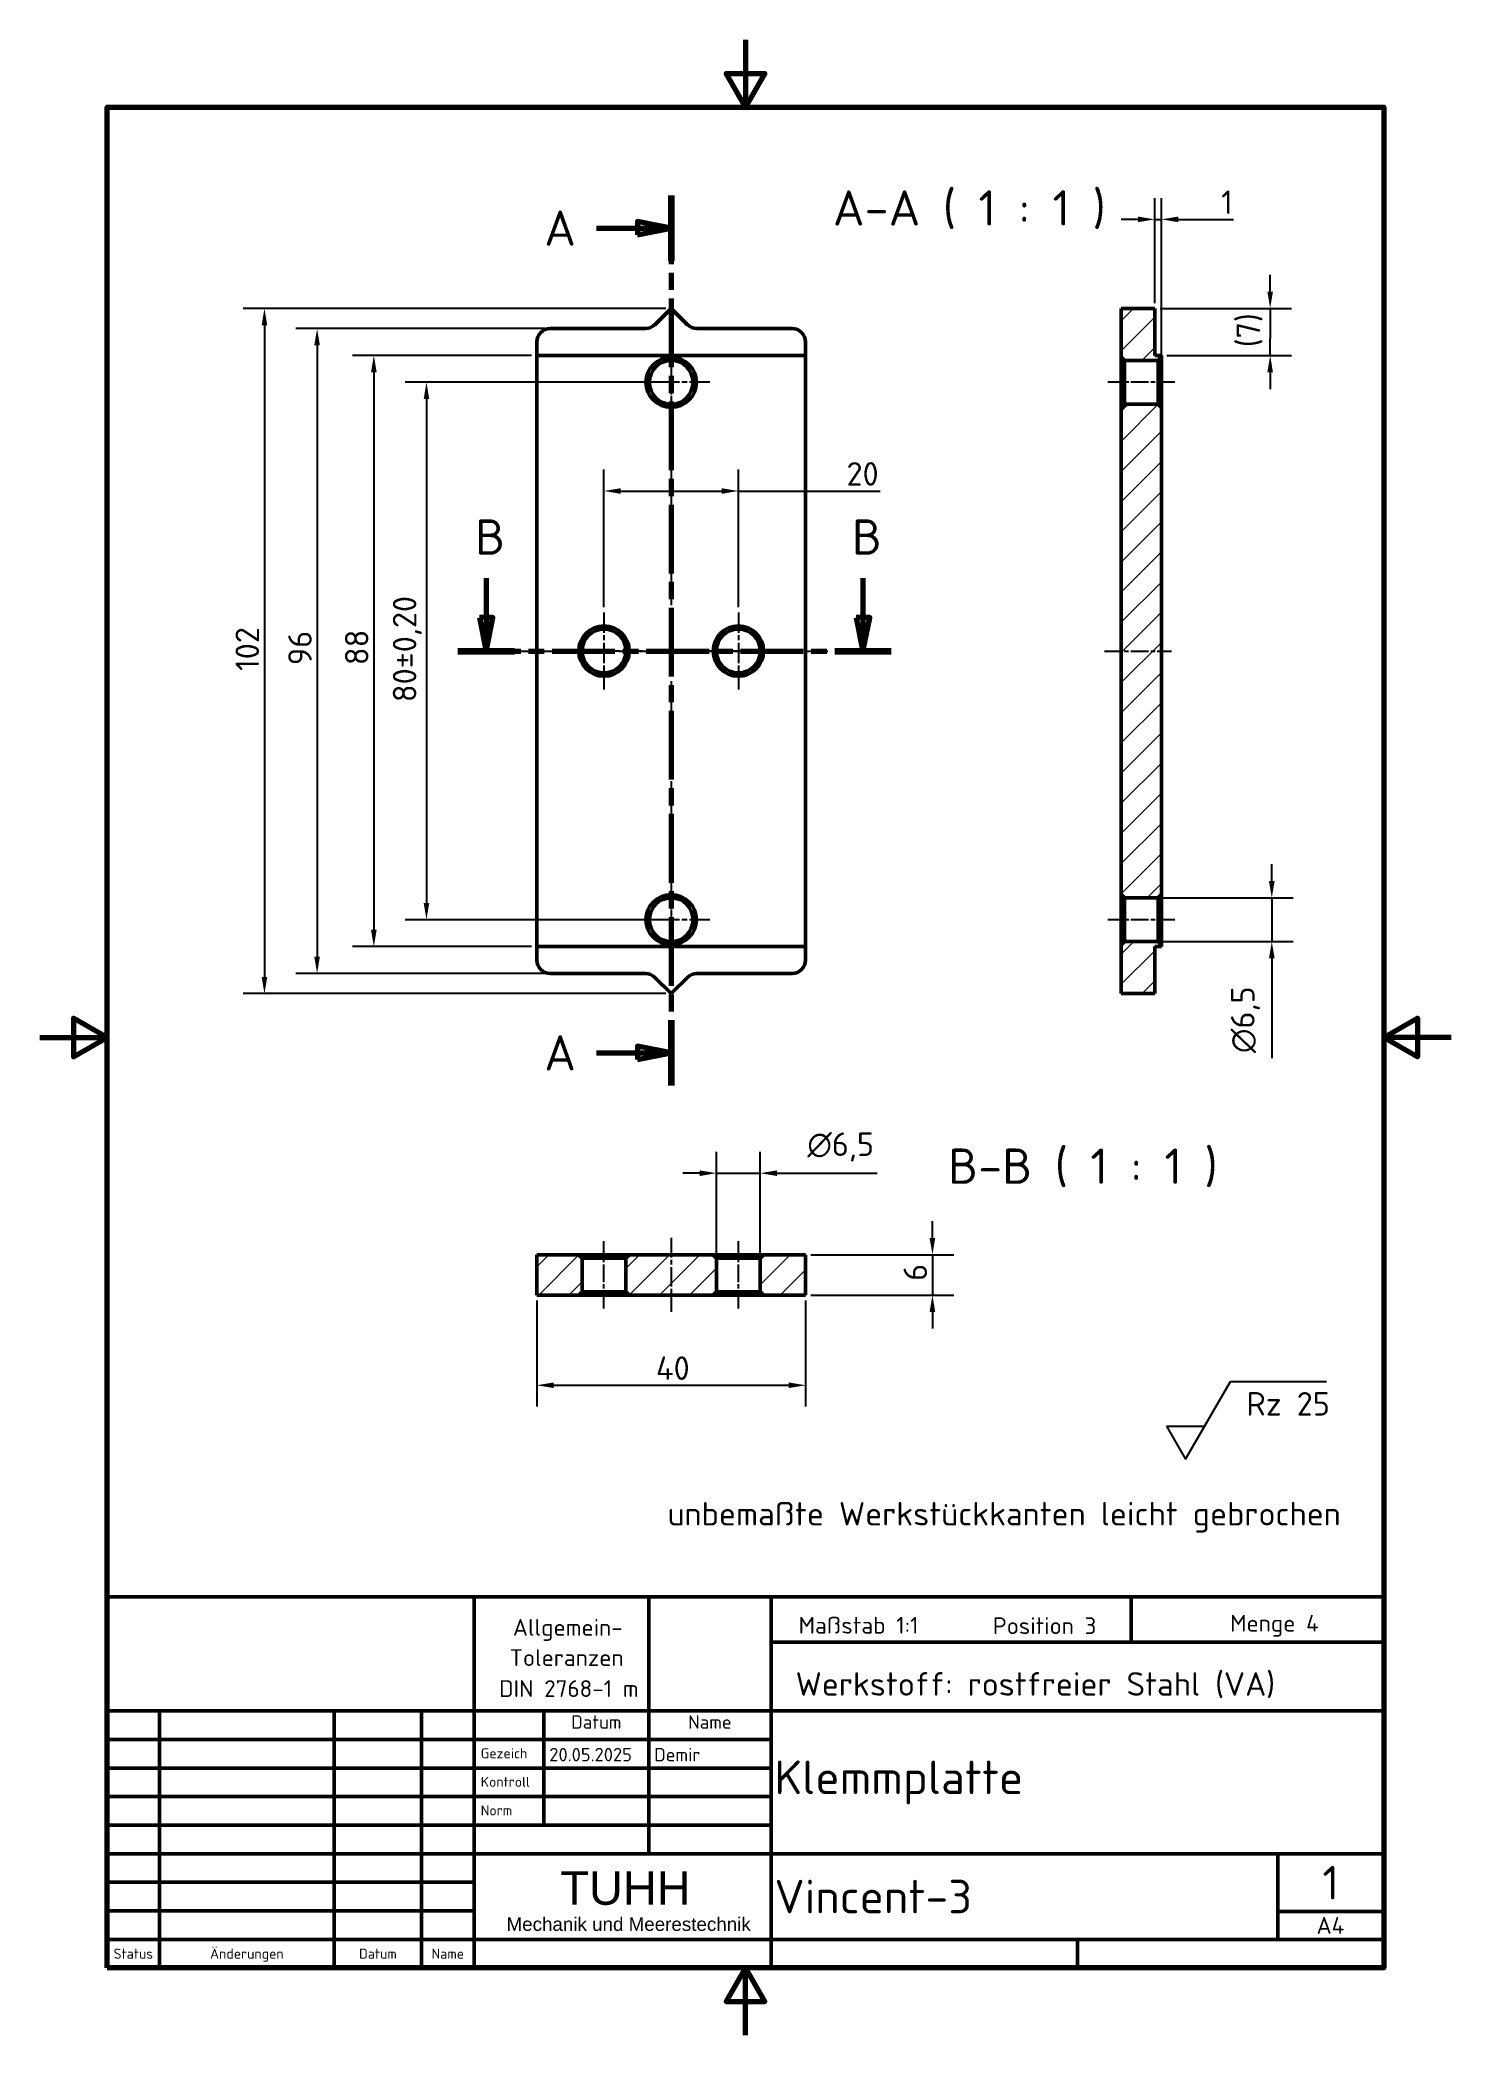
# Model space of a CAD drawing. Header units: millimetres. Extents: x 0 to 210, y 0 to 297.
import ezdxf
from ezdxf.enums import TextEntityAlignment as Align

# ---------------------------------------------------------------- set-up
doc = ezdxf.new("R2010")
doc.units = ezdxf.units.MM
doc.linetypes.add('CHAIN', pattern=[0.3543, 0.2362, -0.0295, 0.0591, -0.0295])
for name, color, linetype, lineweight in [('Bemaßung (ISO)', 7, 'Continuous', 25), ('Mittellinie (ISO)', 7, 'Continuous', 25), ('Mittelpunktmarkierung (ISO)', 7, 'Continuous', 25), ('Rahmen (ISO)', 7, 'Continuous', 70), ('Schnittlinie (ISO)', 7, 'CHAIN', 70), ('Schraffur (ISO)', 7, 'Continuous', 18), ('Sichtbar (ISO)', 7, 'Continuous', 50), ('Symbol (ISO)', 7, 'Continuous', 25), ('Titel (ISO)', 7, 'Continuous', 50)]:
    doc.layers.add(name, color=color, linetype=linetype, lineweight=lineweight)
doc.styles.add('Bezeichnungstext (DIN)', font='isocpeur.ttf')
doc.styles.add('Notiztext (DIN)', font='isocpeur.ttf')
doc.styles.add('Textstil41', font='isocpeur.ttf')
doc.styles.add('Textstil43', font='isocpeur.ttf')
doc.styles.add('Textstil44', font='isocpeur.ttf')
doc.styles.add('Textstil46', font='isocpeur.ttf')
doc.dimstyles.new('Standard (DIN)', dxfattribs={"dimtxt": 3.5, "dimasz": 2.5, "dimexe": 3.175, "dimexo": 0.8, "dimgap": 0.8, "dimtad": 1, "dimrnd": 1e-08, "dimzin": 0, "dimtxsty": 'Notiztext (DIN)', "dimcen": 0.09, "dimdle": 10, "dimclrd": 256, "dimclre": 256, "dimclrt": 256, "dimadec": 0, "dimazin": 0, "dimtfac": 1, "dimtmove": 0, "dimatfit": 3, "dimfxl": 1, "dimtolj": 1, "dimtzin": 0, "dimlwd": -1, "dimlwe": -1, "dimarcsym": 0})
pattern_1 = [(45, (0, 0), (-2.245064, 2.245064), [])]

# ---------------------------------------------------------------- blocks, each defined once
blk = doc.blocks.new('Ränder Vorgaberahmen')
at = {"layer": 'Rahmen (ISO)', "flags": 128}
for points in [[(105, 297), (105, 287), (102.11, 292), (107.89, 292), (105, 287)], [(10, 10), (10, 287), (200, 287), (200, 10), (10, 10)], [(0, 148.5), (10, 148.5), (5, 151.39), (5, 145.61), (10, 148.5)], [(210, 148.5), (200, 148.5), (205, 151.39), (205, 145.61), (200, 148.5)], [(105, 0), (105, 10), (102.11, 5), (107.89, 5), (105, 10)]]:
    blk.add_lwpolyline(points, dxfattribs=at)
blk = doc.blocks.new('Schriftfelder DIN')
at = {"layer": 'Titel (ISO)'}
for p, q in [((288.4, 155.08), (98.4, 155.08)), ((98.4, 155.08), (98.4, 99.83)), ((153, 99.83), (153, 155.08)), ((179, 138.08), (179, 155.08)), ((197.2, 99.83), (197.2, 155.08)), ((250.8, 148.33), (250.8, 155.08)), ((288.4, 99.83), (288.4, 155.08)), ((197.2, 148.33), (288.4, 148.33)), ((98.4, 138.08), (288.4, 138.08)), ((106.2, 99.83), (106.2, 138.08)), ((132.2, 99.83), (132.2, 138.08)), ((145.2, 99.83), (145.2, 138.08)), ((163.4, 121.08), (163.4, 138.08)), ((179, 116.83), (179, 138.08)), ((98.4, 133.83), (153, 133.83)), ((153, 133.83), (197.2, 133.83)), ((98.4, 129.58), (153, 129.58)), ((153, 129.58), (197.2, 129.58)), ((98.4, 125.33), (153, 125.33)), ((153, 125.33), (197.2, 125.33)), ((98.4, 121.08), (153, 121.08)), ((153, 121.08), (197.2, 121.08)), ((98.4, 116.83), (153, 116.83)), ((153, 116.83), (288.4, 116.83)), ((272.6, 104.08), (272.6, 116.83)), ((98.4, 112.58), (153, 112.58)), ((153, 108.33), (98.4, 108.33)), ((272.6, 108.22), (288.4, 108.22)), ((98.4, 104.08), (153, 104.08)), ((153, 104.08), (197.2, 104.08)), ((197.2, 104.08), (288.4, 104.08)), ((242.8, 99.83), (242.8, 104.08)), ((98.4, 99.83), (288.4, 99.83))]:
    blk.add_line(p, q, dxfattribs=at)
at = {"layer": 'Titel (ISO)', "style": 'Textstil46'}
for s, p in [('Datum', (171.2, 134.83)), ('Name', (188.1, 134.83))]:
    blk.add_text(s, height=2, dxfattribs=at).set_placement(p, align=Align.BOTTOM_CENTER)
at = {"layer": 'Titel (ISO)', "style": 'Textstil44'}
for s, p in [('Gezeich', (154, 130.58)), ('Kontroll', (154, 126.33)), ('Norm', (154, 122.08))]:
    blk.add_text(s, height=1.5, dxfattribs=at).set_placement(p, align=Align.BOTTOM_LEFT)
for s, p in [('Status', (102.3, 101.95)), ('Änderungen', (119.2, 101.95)), ('Datum', (138.7, 101.95)), ('Name', (149.1, 101.95))]:
    blk.add_text(s, height=1.5, dxfattribs=at).set_placement(p, align=Align.MIDDLE_CENTER)
at = {"layer": 'Titel (ISO)'}
for tag, p, height, style in [('ERSTELLUNGSDATUM_001', (164.2, 130.58), 2, 'Textstil46'), ('AUTOR_001', (179.8, 130.58), 2, 'Textstil46'), ('TITEL_001', (197.7, 125.7), 5, 'Textstil41'), ('BAUTEILNUMMER_001', (197.7, 107.95), 5, 'Textstil41'), ('Blattnummer_001', (279.25, 110.02), 5, 'Textstil41'), ('Blattgröße_001', (278.38, 104.9), 2.5, 'Textstil43')]:
    blk.add_attdef(tag, p, '', height=height, dxfattribs=dict(at, style=style))
at = {"layer": 'Titel (ISO)', "style": 'Textstil46'}
for tag, p in [('KONTROLLDATUM', (164.4, 126.33)), ('KONTROLLIERT_VON', (180, 126.33)), ('GENEHM.DAT._KONSTR.', (164.4, 122.08)), ('KONSTR._GEN._VON', (180, 122.08))]:
    blk.add_attdef(tag, text='', height=2, dxfattribs=at).set_placement(p, align=Align.BOTTOM_LEFT)
blk = doc.blocks.new('*D6')
at = {"layer": 'Bemaßung (ISO)', "transparency": 16777216}
for p, q in [((93.14, 246.03), (54.35, 246.03)), ((57.52, 243.53), (57.52, 168.53)), ((93.14, 166.03), (54.35, 166.03))]:
    blk.add_line(p, q, dxfattribs=at)
for points in [[(57.11, 243.53), (57.94, 243.53), (57.52, 246.03)], [(57.11, 168.53), (57.94, 168.53), (57.52, 166.03)]]:
    blk.add_solid(points, dxfattribs=at)
at = {"layer": 'Defpoints', "color": 0, "transparency": 16777216}
for p in [(93.94, 246.03), (57.52, 166.03), (93.94, 166.03)]:
    blk.add_point(p, dxfattribs=at)
at = {"layer": 'Bemaßung (ISO)', "transparency": 16777216, "insert": (52.52, 198.42), "char_height": 3.5, "attachment_point": 1, "rotation": 90, "style": 'Notiztext (DIN)'}
blk.add_mtext('\\A1;80±0,20', dxfattribs=at)
blk = doc.blocks.new('*D7')
at = {"layer": 'Bemaßung (ISO)', "transparency": 16777216}
for p, q in [((83.94, 212.58), (83.94, 233.03)), ((103.94, 212.58), (103.94, 233.03)), ((86.44, 229.85), (101.44, 229.85)), ((103.94, 229.85), (125.03, 229.85))]:
    blk.add_line(p, q, dxfattribs=at)
for points in [[(86.44, 230.27), (86.44, 229.43), (83.94, 229.85)], [(101.44, 230.27), (101.44, 229.43), (103.94, 229.85)]]:
    blk.add_solid(points, dxfattribs=at)
at = {"layer": 'Defpoints', "color": 0, "transparency": 16777216}
for p in [(103.94, 229.85), (83.94, 211.78), (103.94, 211.78)]:
    blk.add_point(p, dxfattribs=at)
at = {"layer": 'Bemaßung (ISO)', "transparency": 16777216, "insert": (120.03, 234.15), "char_height": 3.5, "attachment_point": 1, "style": 'Notiztext (DIN)'}
blk.add_mtext('\\A1;20', dxfattribs=at)
blk = doc.blocks.new('*D8')
at = {"layer": 'Bemaßung (ISO)', "transparency": 16777216}
for p, q in [((93.14, 257.03), (30.24, 257.03)), ((33.41, 254.53), (33.41, 157.53)), ((93.14, 155.03), (30.24, 155.03))]:
    blk.add_line(p, q, dxfattribs=at)
for points in [[(33, 254.53), (33.83, 254.53), (33.41, 257.03)], [(33, 157.53), (33.83, 157.53), (33.41, 155.03)]]:
    blk.add_solid(points, dxfattribs=at)
at = {"layer": 'Defpoints', "color": 0, "transparency": 16777216}
for p in [(93.94, 257.03), (33.41, 155.03), (93.94, 155.03)]:
    blk.add_point(p, dxfattribs=at)
at = {"layer": 'Bemaßung (ISO)', "transparency": 16777216, "insert": (29.11, 203.05), "char_height": 3.5, "attachment_point": 1, "rotation": 90, "style": 'Notiztext (DIN)'}
blk.add_mtext('\\A1;102', dxfattribs=at)
blk = doc.blocks.new('*D9')
at = {"layer": 'Bemaßung (ISO)', "transparency": 16777216}
for p, q in [((75.14, 254.03), (38.07, 254.03)), ((41.25, 251.53), (41.25, 160.53)), ((75.14, 158.03), (38.07, 158.03))]:
    blk.add_line(p, q, dxfattribs=at)
for points in [[(40.83, 251.53), (41.66, 251.53), (41.25, 254.03)], [(40.83, 160.53), (41.66, 160.53), (41.25, 158.03)]]:
    blk.add_solid(points, dxfattribs=at)
at = {"layer": 'Defpoints', "color": 0, "transparency": 16777216}
for p in [(75.94, 254.03), (41.25, 158.03), (75.94, 158.03)]:
    blk.add_point(p, dxfattribs=at)
at = {"layer": 'Bemaßung (ISO)', "transparency": 16777216, "insert": (36.95, 203.93), "char_height": 3.5, "attachment_point": 1, "rotation": 90, "style": 'Notiztext (DIN)'}
blk.add_mtext('\\A1;96', dxfattribs=at)
blk = doc.blocks.new('2DTransSchnitt0')
at = {"layer": 'Schnittlinie (ISO)', "linetype": 'CHAIN', "ltscale": 43.311787}
blk.add_line((93.94, 273.85), (93.94, 141.34), dxfattribs=at)
at = {"layer": 'Schnittlinie (ISO)', "linetype": 'Continuous', "lineweight": 140}
for p, q in [((93.94, 273.85), (93.94, 264.1)), ((93.94, 151.08), (93.94, 141.34))]:
    blk.add_line(p, q, dxfattribs=at)
at = {"layer": 'Schnittlinie (ISO)', "linetype": 'Continuous'}
for p, q in [((82.82, 268.97), (88.94, 268.97)), ((93.94, 268.97), (88.94, 269.97)), ((88.94, 269.97), (88.94, 267.97)), ((88.94, 268.97), (93.94, 268.97)), ((88.94, 267.97), (93.94, 268.97)), ((82.82, 146.21), (88.94, 146.21)), ((93.94, 146.21), (88.94, 147.21)), ((88.94, 147.21), (88.94, 145.21)), ((88.94, 146.21), (93.94, 146.21)), ((88.94, 145.21), (93.94, 146.21))]:
    blk.add_line(p, q, dxfattribs=at)
at = {"layer": 'Schnittlinie (ISO)', "linetype": 'Continuous', "flags": 128}
for points in [[(88.94, 267.97), (93.94, 268.97), (88.94, 269.97), (88.94, 267.97)], [(88.94, 145.21), (93.94, 146.21), (88.94, 147.21), (88.94, 145.21)]]:
    blk.add_lwpolyline(points, dxfattribs=at)
at = {"layer": 'Schnittlinie (ISO)'}
for points in [[(88.94, 267.97), (93.94, 268.97), (88.94, 269.97), (88.94, 267.97)], [(88.94, 145.21), (93.94, 146.21), (88.94, 147.21), (88.94, 145.21)]]:
    blk.add_solid(points, dxfattribs=at)
at = {"layer": 'Schnittlinie (ISO)', "char_height": 5.25, "attachment_point": 7, "style": 'Bezeichnungstext (DIN)'}
for insert in [(75.05, 266.35), (75.05, 143.58)]:
    blk.add_mtext('A', dxfattribs=dict(at, insert=insert))
blk = doc.blocks.new('*D11')
at = {"layer": 'Bemaßung (ISO)', "transparency": 16777216}
for p, q in [((165.91, 257.83), (165.91, 273.46)), ((166.91, 243.08), (166.91, 273.46)), ((163.41, 270.29), (160.91, 270.29)), ((165.91, 270.29), (166.91, 270.29)), ((169.41, 270.29), (177.62, 270.29))]:
    blk.add_line(p, q, dxfattribs=at)
for points in [[(163.41, 270.7), (163.41, 269.87), (165.91, 270.29)], [(169.41, 270.7), (169.41, 269.87), (166.91, 270.29)]]:
    blk.add_solid(points, dxfattribs=at)
at = {"layer": 'Defpoints', "color": 0, "transparency": 16777216}
for p in [(166.91, 270.29), (165.91, 257.03), (166.91, 242.28)]:
    blk.add_point(p, dxfattribs=at)
at = {"layer": 'Bemaßung (ISO)', "transparency": 16777216, "insert": (175.77, 274.59), "char_height": 3.5, "attachment_point": 1, "style": 'Notiztext (DIN)'}
blk.add_mtext('\\A1;1', dxfattribs=at)
blk = doc.blocks.new('*D12')
at = {"layer": 'Bemaßung (ISO)', "transparency": 16777216}
for p, q in [((183.08, 259.53), (183.08, 262.03)), ((166.71, 257.03), (186.25, 257.03)), ((183.08, 257.03), (183.08, 254.53)), ((183.08, 254.53), (183.08, 252.53)), ((183.08, 250.03), (183.08, 252.53)), ((167.71, 250.03), (186.25, 250.03)), ((183.08, 247.53), (183.08, 245.03))]:
    blk.add_line(p, q, dxfattribs=at)
for points in [[(182.66, 259.53), (183.49, 259.53), (183.08, 257.03)], [(182.66, 247.53), (183.49, 247.53), (183.08, 250.03)]]:
    blk.add_solid(points, dxfattribs=at)
at = {"layer": 'Defpoints', "color": 0, "transparency": 16777216}
for p in [(165.91, 257.03), (166.91, 250.03), (183.08, 250.03)]:
    blk.add_point(p, dxfattribs=at)
at = {"layer": 'Bemaßung (ISO)', "transparency": 16777216, "insert": (178.08, 251.25), "char_height": 3.5, "attachment_point": 1, "rotation": 90, "style": 'Notiztext (DIN)'}
blk.add_mtext('\\A1;\\fISOCPEUR|b0|i0;{\\H3.5000;(7)}', dxfattribs=at)
blk = doc.blocks.new('*D13')
at = {"layer": 'Bemaßung (ISO)', "transparency": 16777216}
for p, q in [((73.14, 250.03), (46.52, 250.03)), ((49.69, 247.53), (49.69, 164.53)), ((73.14, 162.03), (46.52, 162.03))]:
    blk.add_line(p, q, dxfattribs=at)
for points in [[(49.27, 247.53), (50.11, 247.53), (49.69, 250.03)], [(49.27, 164.53), (50.11, 164.53), (49.69, 162.03)]]:
    blk.add_solid(points, dxfattribs=at)
at = {"layer": 'Defpoints', "color": 0, "transparency": 16777216}
for p in [(73.94, 250.03), (49.69, 162.03), (73.94, 162.03)]:
    blk.add_point(p, dxfattribs=at)
at = {"layer": 'Bemaßung (ISO)', "transparency": 16777216, "insert": (45.39, 203.93), "char_height": 3.5, "attachment_point": 1, "rotation": 90, "style": 'Notiztext (DIN)'}
blk.add_mtext('\\A1;88', dxfattribs=at)
blk = doc.blocks.new('*D14')
at = {"layer": 'Bemaßung (ISO)', "transparency": 16777216}
for p, q in [((183.32, 171.78), (183.32, 174.28)), ((167.21, 169.28), (186.49, 169.28)), ((183.32, 169.28), (183.32, 162.78)), ((167.21, 162.78), (186.49, 162.78)), ((183.32, 160.28), (183.32, 145.4))]:
    blk.add_line(p, q, dxfattribs=at)
for points in [[(182.9, 171.78), (183.74, 171.78), (183.32, 169.28)], [(182.9, 160.28), (183.74, 160.28), (183.32, 162.78)]]:
    blk.add_solid(points, dxfattribs=at)
at = {"layer": 'Defpoints', "color": 0, "transparency": 16777216}
for p in [(166.41, 169.28), (183.32, 169.28), (166.41, 162.78)]:
    blk.add_point(p, dxfattribs=at)
at = {"layer": 'Bemaßung (ISO)', "transparency": 16777216, "insert": (177.25, 146.2), "char_height": 3.5, "attachment_point": 1, "rotation": 90, "style": 'Notiztext (DIN)'}
blk.add_mtext('\\A1;{\\fAIGDT|b0|i0;\\ln}\\fISOCPEUR|b0|i0;{\\H3.5000;6,5}', dxfattribs=at)
blk = doc.blocks.new('2DTransSchnitt1')
at = {"layer": 'Schnittlinie (ISO)', "linetype": 'Continuous'}
for p, q in [((66.41, 216.88), (66.41, 211.03)), ((122.48, 216.88), (122.48, 211.03)), ((65.41, 211.03), (66.41, 206.03)), ((67.41, 211.03), (65.41, 211.03)), ((66.41, 211.03), (66.41, 206.03)), ((66.41, 206.03), (67.41, 211.03)), ((121.48, 211.03), (122.48, 206.03)), ((123.48, 211.03), (121.48, 211.03)), ((122.48, 211.03), (122.48, 206.03)), ((122.48, 206.03), (123.48, 211.03))]:
    blk.add_line(p, q, dxfattribs=at)
at = {"layer": 'Schnittlinie (ISO)', "linetype": 'CHAIN', "ltscale": 39.559303}
blk.add_line((62.21, 206.03), (126.69, 206.03), dxfattribs=at)
at = {"layer": 'Schnittlinie (ISO)', "linetype": 'Continuous', "lineweight": 140}
for p, q in [((62.21, 206.03), (70.62, 206.03)), ((118.27, 206.03), (126.69, 206.03))]:
    blk.add_line(p, q, dxfattribs=at)
at = {"layer": 'Schnittlinie (ISO)', "linetype": 'Continuous', "flags": 128}
for points in [[(65.41, 211.03), (66.41, 206.03), (67.41, 211.03), (65.41, 211.03)], [(121.48, 211.03), (122.48, 206.03), (123.48, 211.03), (121.48, 211.03)]]:
    blk.add_lwpolyline(points, dxfattribs=at)
at = {"layer": 'Schnittlinie (ISO)'}
for points in [[(65.41, 211.03), (66.41, 206.03), (67.41, 211.03), (65.41, 211.03)], [(121.48, 211.03), (122.48, 206.03), (123.48, 211.03), (121.48, 211.03)]]:
    blk.add_solid(points, dxfattribs=at)
at = {"layer": 'Schnittlinie (ISO)', "char_height": 5.25, "attachment_point": 7, "style": 'Bezeichnungstext (DIN)'}
for insert in [(64.77, 220.38), (120.83, 220.38)]:
    blk.add_mtext('B', dxfattribs=dict(at, insert=insert))
blk = doc.blocks.new('*D16')
at = {"layer": 'Bemaßung (ISO)', "transparency": 16777216}
for p, q in [((100.69, 116.46), (100.69, 131.47)), ((107.19, 116.46), (107.19, 131.47)), ((98.19, 128.3), (95.69, 128.3)), ((100.69, 128.3), (107.19, 128.3)), ((109.69, 128.3), (124.57, 128.3))]:
    blk.add_line(p, q, dxfattribs=at)
for points in [[(98.19, 128.72), (98.19, 127.88), (100.69, 128.3)], [(109.69, 128.72), (109.69, 127.88), (107.19, 128.3)]]:
    blk.add_solid(points, dxfattribs=at)
at = {"layer": 'Defpoints', "color": 0, "transparency": 16777216}
for p in [(100.69, 128.3), (100.69, 115.66), (107.19, 115.66)]:
    blk.add_point(p, dxfattribs=at)
at = {"layer": 'Bemaßung (ISO)', "transparency": 16777216, "insert": (114.22, 134.37), "char_height": 3.5, "attachment_point": 1, "style": 'Notiztext (DIN)'}
blk.add_mtext('\\A1;{\\fAIGDT|b0|i0;\\ln}\\fISOCPEUR|b0|i0;{\\H3.5000;6,5}', dxfattribs=at)
blk = doc.blocks.new('*D17')
at = {"layer": 'Bemaßung (ISO)', "transparency": 16777216}
for p, q in [((132.82, 118.66), (132.82, 121.16)), ((114.74, 116.16), (135.99, 116.16)), ((132.82, 116.16), (132.82, 110.16)), ((114.74, 110.16), (135.99, 110.16)), ((132.82, 107.66), (132.82, 105.16))]:
    blk.add_line(p, q, dxfattribs=at)
for points in [[(132.4, 118.66), (133.23, 118.66), (132.82, 116.16)], [(132.4, 107.66), (133.23, 107.66), (132.82, 110.16)]]:
    blk.add_solid(points, dxfattribs=at)
at = {"layer": 'Defpoints', "color": 0, "transparency": 16777216}
for p in [(113.94, 116.16), (113.94, 110.16), (132.82, 110.16)]:
    blk.add_point(p, dxfattribs=at)
at = {"layer": 'Bemaßung (ISO)', "transparency": 16777216, "insert": (128.52, 112.28), "char_height": 3.5, "attachment_point": 1, "rotation": 90, "style": 'Notiztext (DIN)'}
blk.add_mtext('\\A1;6', dxfattribs=at)
blk = doc.blocks.new('Oberflächensymbol1')
at = {"layer": 'Symbol (ISO)'}
for p, q in [((170.48, 85.75), (177.15, 97.29)), ((177.15, 97.29), (191.47, 97.29)), ((167.65, 90.65), (170.48, 85.75)), ((167.65, 90.65), (173.31, 90.65))]:
    blk.add_line(p, q, dxfattribs=at)
at = {"layer": 'Symbol (ISO)', "insert": (179.53, 92.22), "char_height": 3.5, "attachment_point": 7, "style": 'Notiztext (DIN)'}
blk.add_mtext('Rz 25', dxfattribs=at)
blk = doc.blocks.new('*D19')
at = {"layer": 'Bemaßung (ISO)', "transparency": 16777216}
for p, q in [((73.94, 109.36), (73.94, 93.56)), ((113.94, 109.36), (113.94, 93.56)), ((76.44, 96.73), (111.44, 96.73))]:
    blk.add_line(p, q, dxfattribs=at)
for points in [[(76.44, 97.15), (76.44, 96.32), (73.94, 96.73)], [(111.44, 97.15), (111.44, 96.32), (113.94, 96.73)]]:
    blk.add_solid(points, dxfattribs=at)
at = {"layer": 'Defpoints', "color": 0, "transparency": 16777216}
for p in [(73.94, 110.16), (113.94, 110.16), (113.94, 96.73)]:
    blk.add_point(p, dxfattribs=at)
at = {"layer": 'Bemaßung (ISO)', "transparency": 16777216, "insert": (91.67, 101.03), "char_height": 3.5, "attachment_point": 1, "style": 'Notiztext (DIN)'}
blk.add_mtext('\\A1;40', dxfattribs=at)

msp = doc.modelspace()

# ---------------------------------------------------------------- hatches: boundary and pattern name
at = {"layer": 'Schraffur (ISO)'}
h = msp.add_hatch(dxfattribs=at)
h.set_pattern_fill('ANSI31', color=256, scale=25.4, style=0)
h.set_pattern_definition(pattern_1)
h.paths.add_polyline_path([(165.91, 250.03), (165.91, 257.03), (160.91, 257.03), (160.91, 249.78), (161.41, 249.28), (166.41, 249.28), (166.91, 249.78), (166.91, 250.03)])
h = msp.add_hatch(dxfattribs=at)
h.set_pattern_fill('ANSI31', color=256, scale=25.4, style=0)
h.set_pattern_definition(pattern_1)
h.paths.add_polyline_path([(160.91, 169.78), (161.41, 169.28), (166.41, 169.28), (166.91, 169.78), (166.91, 242.28), (166.41, 242.78), (161.41, 242.78), (160.91, 242.28)])
h = msp.add_hatch(dxfattribs=at)
h.set_pattern_fill('ANSI31', color=256, scale=25.4, style=0)
h.set_pattern_definition(pattern_1)
h.paths.add_polyline_path([(165.91, 155.03), (165.91, 162.03), (166.91, 162.03), (166.91, 162.28), (166.41, 162.78), (161.41, 162.78), (160.91, 162.28), (160.91, 155.03)])
h = msp.add_hatch(dxfattribs=at)
h.set_pattern_fill('ANSI31', color=256, scale=25.4, style=0)
h.set_pattern_definition(pattern_1)
h.paths.add_polyline_path([(73.94, 110.16), (80.19, 110.16), (80.69, 110.66), (80.69, 115.66), (80.19, 116.16), (73.94, 116.16)])
h = msp.add_hatch(dxfattribs=at)
h.set_pattern_fill('ANSI31', color=256, scale=25.4, style=0)
h.set_pattern_definition(pattern_1)
h.paths.add_polyline_path([(87.69, 110.16), (100.19, 110.16), (100.69, 110.66), (100.69, 115.66), (100.19, 116.16), (87.69, 116.16), (87.19, 115.66), (87.19, 110.66)])
h = msp.add_hatch(dxfattribs=at)
h.set_pattern_fill('ANSI31', color=256, scale=25.4, style=0)
h.set_pattern_definition(pattern_1)
h.paths.add_polyline_path([(107.69, 110.16), (113.94, 110.16), (113.94, 116.16), (107.69, 116.16), (107.19, 115.66), (107.19, 110.66)])

# ---------------------------------------------------------------- linework, layer by layer
at = {"layer": 'Mittellinie (ISO)', "linetype": 'CHAIN', "ltscale": 23.990969}
for p, q in [((93.94, 252.53), (93.94, 159.53)), ((71.33, 206.03), (117.27, 206.03))]:
    msp.add_line(p, q, dxfattribs=at)
at = {"layer": 'Mittellinie (ISO)', "linetype": 'CHAIN', "ltscale": 11.111974}
for p, q in [((168.91, 246.03), (158.91, 246.03)), ((158.41, 206.03), (168.41, 206.03)), ((168.91, 166.03), (158.91, 166.03)), ((83.94, 108.16), (83.94, 118.16)), ((103.94, 108.16), (103.94, 118.16))]:
    msp.add_line(p, q, dxfattribs=at)
at = {"layer": 'Mittellinie (ISO)', "linetype": 'CHAIN', "ltscale": 12.223182}
msp.add_line((93.94, 118.66), (93.94, 107.66), dxfattribs=at)
at = {"layer": 'Mittelpunktmarkierung (ISO)', "linetype": 'CHAIN', "ltscale": 12.778786}
for p, q in [((93.94, 251.78), (93.94, 240.28)), ((99.69, 246.03), (88.19, 246.03)), ((83.94, 211.78), (83.94, 200.28)), ((103.94, 211.78), (103.94, 200.28)), ((89.69, 206.03), (78.19, 206.03)), ((109.69, 206.03), (98.19, 206.03)), ((93.94, 171.78), (93.94, 160.28)), ((99.69, 166.03), (88.19, 166.03))]:
    msp.add_line(p, q, dxfattribs=at)
at = {"layer": 'Sichtbar (ISO)'}
for p, q in [((91.53, 254.61), (93.94, 257.03)), ((93.94, 257.03), (96.36, 254.61)), ((160.91, 257.03), (165.91, 257.03)), ((160.91, 257.03), (160.91, 249.78)), ((165.91, 250.03), (165.91, 257.03)), ((75.94, 254.03), (90.11, 254.03)), ((97.77, 254.03), (111.94, 254.03)), ((73.94, 250.03), (73.94, 252.03)), ((113.94, 250.03), (73.94, 250.03)), ((73.94, 250.03), (73.94, 162.03)), ((113.94, 252.03), (113.94, 250.03)), ((113.94, 162.03), (113.94, 250.03)), ((160.91, 249.78), (161.41, 249.28)), ((160.91, 249.78), (160.91, 242.28)), ((166.91, 250.03), (165.91, 250.03)), ((166.41, 249.28), (166.91, 249.78)), ((166.91, 249.78), (166.91, 250.03)), ((166.91, 242.28), (166.91, 249.78)), ((161.41, 249.28), (166.41, 249.28)), ((161.41, 242.78), (161.41, 249.28)), ((166.41, 249.28), (166.41, 242.78)), ((161.41, 242.78), (160.91, 242.28)), ((160.91, 242.28), (160.91, 169.78)), ((166.41, 242.78), (161.41, 242.78)), ((166.91, 242.28), (166.41, 242.78)), ((166.91, 169.78), (166.91, 242.28)), ((160.91, 169.78), (161.41, 169.28)), ((160.91, 169.78), (160.91, 162.28)), ((166.41, 169.28), (166.91, 169.78)), ((166.91, 162.28), (166.91, 169.78)), ((161.41, 169.28), (166.41, 169.28)), ((161.41, 162.78), (161.41, 169.28)), ((166.41, 169.28), (166.41, 162.78)), ((73.94, 162.03), (113.94, 162.03)), ((73.94, 160.03), (73.94, 162.03)), ((113.94, 162.03), (113.94, 160.03)), ((161.41, 162.78), (160.91, 162.28)), ((160.91, 162.28), (160.91, 155.03)), ((166.41, 162.78), (161.41, 162.78)), ((165.91, 155.03), (165.91, 162.03)), ((165.91, 162.03), (166.91, 162.03)), ((166.91, 162.28), (166.41, 162.78)), ((166.91, 162.03), (166.91, 162.28)), ((90.11, 158.03), (75.94, 158.03)), ((93.94, 155.03), (91.53, 157.44)), ((96.36, 157.44), (93.94, 155.03)), ((111.94, 158.03), (97.77, 158.03)), ((160.91, 155.03), (165.91, 155.03)), ((80.19, 116.16), (73.94, 116.16)), ((73.94, 116.16), (73.94, 110.16)), ((80.69, 115.66), (80.19, 116.16)), ((87.69, 116.16), (80.19, 116.16)), ((87.69, 116.16), (87.19, 115.66)), ((100.19, 116.16), (87.69, 116.16)), ((100.69, 115.66), (100.19, 116.16)), ((107.69, 116.16), (100.19, 116.16)), ((107.69, 116.16), (107.19, 115.66)), ((113.94, 116.16), (107.69, 116.16)), ((113.94, 110.16), (113.94, 116.16)), ((80.69, 110.66), (80.69, 115.66)), ((80.69, 115.66), (87.19, 115.66)), ((87.19, 115.66), (87.19, 110.66)), ((100.69, 110.66), (100.69, 115.66)), ((100.69, 115.66), (107.19, 115.66)), ((107.19, 115.66), (107.19, 110.66)), ((73.94, 110.16), (80.19, 110.16)), ((80.19, 110.16), (80.69, 110.66)), ((80.19, 110.16), (87.69, 110.16)), ((87.19, 110.66), (80.69, 110.66)), ((87.19, 110.66), (87.69, 110.16)), ((87.69, 110.16), (100.19, 110.16)), ((100.19, 110.16), (100.69, 110.66)), ((100.19, 110.16), (107.69, 110.16)), ((107.19, 110.66), (100.69, 110.66)), ((107.19, 110.66), (107.69, 110.16)), ((107.69, 110.16), (113.94, 110.16))]:
    msp.add_line(p, q, dxfattribs=at)
for centre, radius in [((93.94, 246.03), 3.75), ((93.94, 246.03), 3.25), ((83.94, 206.03), 3.75), ((83.94, 206.03), 3.25), ((103.94, 206.03), 3.75), ((103.94, 206.03), 3.25), ((93.94, 166.03), 3.75), ((93.94, 166.03), 3.25)]:
    msp.add_circle(centre, radius, dxfattribs=at)
for centre, start, end in [((75.94, 252.03), 90, 180), ((90.11, 256.03), 270, 315), ((97.77, 256.03), 225, 270), ((111.94, 252.03), 0, 90), ((75.94, 160.03), 180, 270), ((90.11, 156.03), 45, 90), ((97.77, 156.03), 90, 135), ((111.94, 160.03), 270, 0)]:
    msp.add_arc(centre, 2, start, end, dxfattribs=at)

# ---------------------------------------------------------------- block references
msp.add_blockref('Ränder Vorgaberahmen', (0, 0))
msp.add_blockref('Schriftfelder DIN', (-88.4, -89.83)).add_auto_attribs({'Blattnummer_001': '1', 'Blattgröße_001': 'A4', 'TITEL_001': 'Klemmplatte', 'BAUTEILNUMMER_001': 'Vincent-3', 'ERSTELLUNGSDATUM_001': '20.05.2025', 'AUTOR_001': 'Demir'})
at = {"layer": 'Schnittlinie (ISO)'}
for name in ['2DTransSchnitt0', '2DTransSchnitt1']:
    msp.add_blockref(name, (0, 0), dxfattribs=at)
at = {"layer": 'Symbol (ISO)'}
msp.add_blockref('Oberflächensymbol1', (0, 0), dxfattribs=at)

# ---------------------------------------------------------------- texts
at = {"layer": 'Symbol (ISO)', "char_height": 5.25, "attachment_point": 7, "style": 'Bezeichnungstext (DIN)'}
for s, insert in [('A-A ( 1 : 1 )', (118, 268.84)), ('B-B ( 1 : 1 )', (135.15, 126.21))]:
    msp.add_mtext(s, dxfattribs=dict(at, insert=insert))
at = {"layer": 'Symbol (ISO)', "attachment_point": 1, "style": 'Notiztext (DIN)'}
for s, insert, char_height, width in [('\\fISOCPEUR|b0|i0;unbemaßte Werkstückkanten leicht gebrochen', (93.4, 79.36), 3.5, 98.6526), ('\\fISOCPEUR|b0|i0;{\\H2.5000;Menge 4}', (177.12, 62.56), 2.5, 20.136), ('\\fISOCPEUR|b0|i0;{\\H2.5000;Allgemein-}', (70.38, 61.94), 2.5, 16.0019), ('\\fISOCPEUR|b0|i0;{\\H2.5000;Maßstab 1:1}', (112.9, 62.26), 2.5, 25.4633), ('\\fISOCPEUR|b0|i0;{\\H2.5000;Position 3}', (141.81, 62.19), 2.5, 19.0337), ('\\fISOCPEUR|b0|i0;{\\H2.5000;Toleranzen}', (69.91, 57.44), 2.5, 16.7556), ('\\fISOCPEUR|b0|i0;Werkstoff: rostfreier Stahl (VA)', (112.45, 54.02), 3.5, 71.0292), ('\\fISOCPEUR|b0|i0;{\\H2.5000;DIN 2768-1 m}', (68.34, 52.83), 2.5, 19.9907), ('\\fArial|b0|i0;{\\H5.0000;TUHH}', (77.44, 24.4), 5, 19.4055), ('\\fArial|b0|i0;{\\H2.0000;Mechanik und Meerestechnik}', (69.44, 17.51), 2, 36.3369)]:
    msp.add_mtext(s, dxfattribs=dict(at, insert=insert, char_height=char_height, width=width))

# ---------------------------------------------------------------- dimensions: what is measured, and where the dimension line sits
at = {"layer": 'Bemaßung (ISO)'}
dim = msp.add_linear_dim(base=(166.91, 270.29), p1=(165.91, 257.03), p2=(166.91, 242.28), dimstyle='Standard (DIN)', override={"dimgap": 0.8, "dimdec": 0, "dimtol": 0, "dimlim": 0, "dimtp": 0, "dimtm": 0, "dimtdec": 0, "dimtofl": 1, "dimatfit": 1}, dxfattribs=at)
dim.commit()
dim.dimension.update_dxf_attribs({"geometry": '*D11', "text_midpoint": (176.3, 270.29), "dimtype": 160})
for base, p1, p2, angle, text, override, picture, middle in [((183.08, 250.03), (165.91, 257.03), (166.91, 250.03), 90, '\\fISOCPEUR|b0|i0;{\\H3.5000;(<>)}', {"dimgap": 0.8, "dimdec": 0, "dimtol": 0, "dimlim": 0, "dimtp": 0, "dimtm": 0, "dimtdec": 0, "dimtofl": 0}, '*D12', (183.08, 253.53)), ((183.32, 169.28), (166.41, 162.78), (166.41, 169.28), 90, '{\\fAIGDT|b0|i0;\\ln}\\fISOCPEUR|b0|i0;{\\H3.5000;<>}', {"dimgap": 0.8, "dimdec": 1, "dimtol": 0, "dimlim": 0, "dimtp": 0, "dimtm": 0, "dimtdec": 1, "dimtofl": 1, "dimatfit": 1}, '*D14', (183.32, 150.98)), ((100.69, 128.3), (107.19, 115.66), (100.69, 115.66), 180, '{\\fAIGDT|b0|i0;\\ln}\\fISOCPEUR|b0|i0;{\\H3.5000;<>}', {"dimgap": 0.8, "dimdec": 1, "dimtol": 0, "dimlim": 0, "dimtp": 0, "dimtm": 0, "dimtdec": 1, "dimtofl": 1, "dimatfit": 1}, '*D16', (118.99, 128.3))]:
    dim = msp.add_linear_dim(base=base, p1=p1, p2=p2, angle=angle, text=text, dimstyle='Standard (DIN)', override=override, dxfattribs=at)
    dim.commit()
    dim.dimension.update_dxf_attribs({"geometry": picture, "text_midpoint": middle, "dimtype": 160})
for base, p1, p2, angle, override, picture, middle in [((33.41, 155.03), (93.94, 257.03), (93.94, 155.03), 90, {"dimgap": 0.8, "dimdec": 0, "dimtol": 0, "dimlim": 0, "dimtp": 0, "dimtm": 0, "dimtdec": 0, "dimtofl": 0, "dimatfit": 1}, '*D8', (33.41, 206.03)), ((41.25, 158.03), (75.94, 254.03), (75.94, 158.03), 270, {"dimgap": 0.8, "dimdec": 0, "dimtol": 0, "dimlim": 0, "dimtp": 0, "dimtm": 0, "dimtdec": 0, "dimtofl": 0, "dimatfit": 1}, '*D9', (41.25, 206.03)), ((49.69, 162.03), (73.94, 250.03), (73.94, 162.03), 90, {"dimgap": 0.8, "dimdec": 0, "dimtol": 0, "dimlim": 0, "dimtp": 0, "dimtm": 0, "dimtdec": 0, "dimtofl": 0, "dimatfit": 1}, '*D13', (49.69, 206.03)), ((57.52, 166.03), (93.94, 246.03), (93.94, 166.03), 90, {"dimgap": 0.8, "dimdec": 0, "dimtol": 1, "dimlim": 0, "dimtp": 0.2, "dimtm": 0.2, "dimtdec": 2, "dimtofl": 0, "dimatfit": 1}, '*D6', (57.52, 206.03)), ((103.94, 229.85), (83.94, 211.78), (103.94, 211.78), 180, {"dimgap": 0.8, "dimdec": 0, "dimtol": 0, "dimlim": 0, "dimtp": 0, "dimtm": 0, "dimtdec": 0, "dimtofl": 0, "dimatfit": 2}, '*D7', (122.13, 229.85)), ((132.82, 110.16), (113.94, 116.16), (113.94, 110.16), 90, {"dimgap": 0.8, "dimdec": 0, "dimtol": 0, "dimlim": 0, "dimtp": 0, "dimtm": 0, "dimtdec": 0, "dimtofl": 1, "dimatfit": 1}, '*D17', (132.82, 113.16)), ((113.94, 96.73), (73.94, 110.16), (113.94, 110.16), 180, {"dimgap": 0.8, "dimdec": 0, "dimtol": 0, "dimlim": 0, "dimtp": 0, "dimtm": 0, "dimtdec": 0, "dimtofl": 0, "dimatfit": 1}, '*D19', (93.94, 96.73))]:
    dim = msp.add_linear_dim(base=base, p1=p1, p2=p2, angle=angle, dimstyle='Standard (DIN)', override=override, dxfattribs=at)
    dim.commit()
    dim.dimension.update_dxf_attribs({"geometry": picture, "text_midpoint": middle, "dimtype": 160})

doc.saveas('drawing.dxf')
